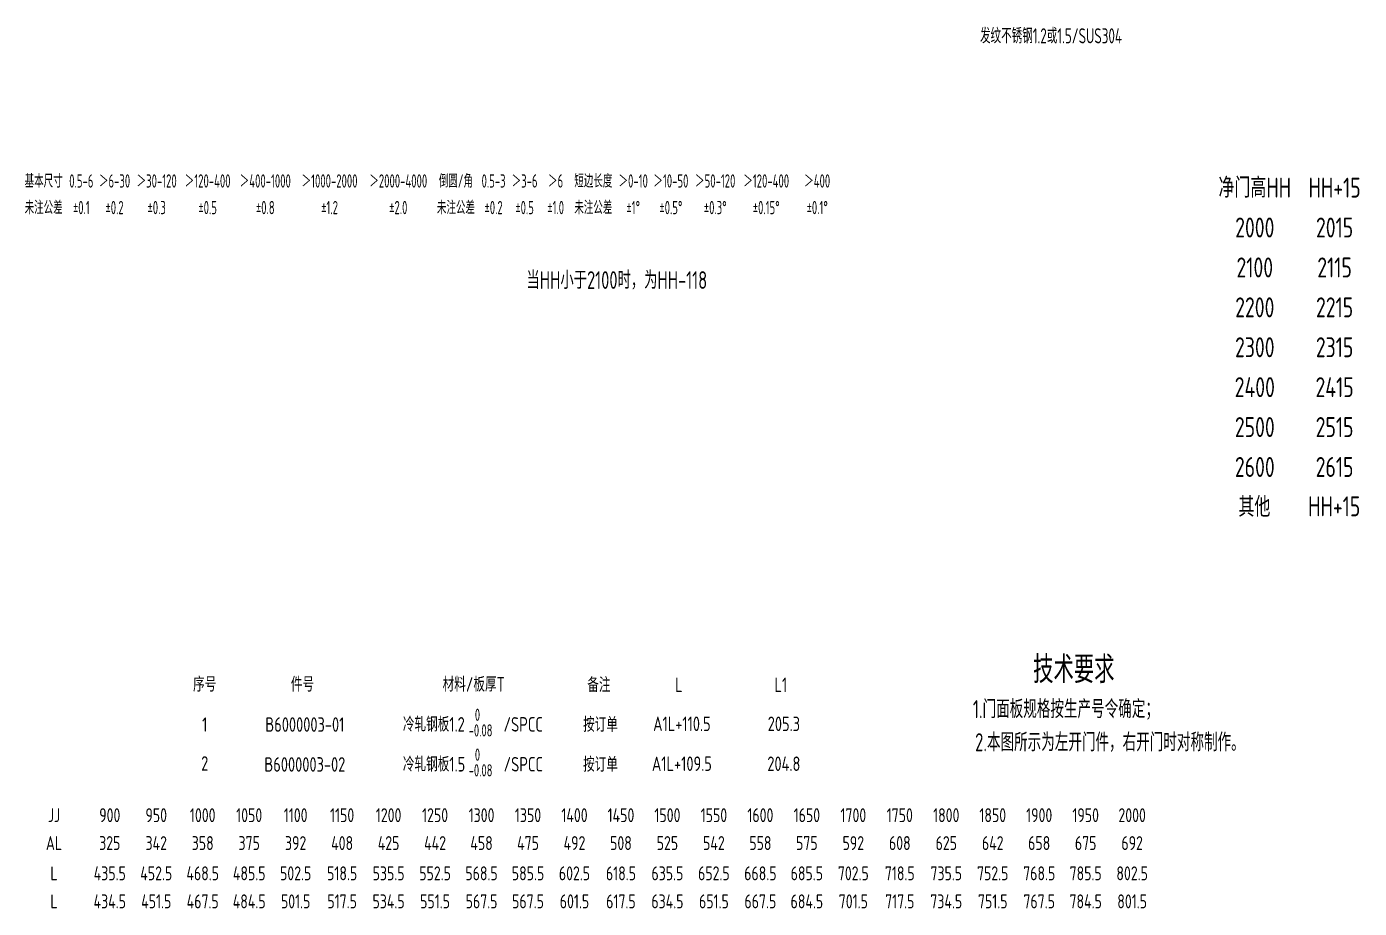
# Model space of a CAD drawing. Header units: inches. Extents: x 14216 to 120088, y -29410 to 23559.
# Drawn here: x 94644.3 to 94944.9, y 19850.8 to 20049.7 of the extents above; entities that cross this region are included whole.
import ezdxf
from ezdxf.enums import TextEntityAlignment as Align

# ---------------------------------------------------------------- set-up
doc = ezdxf.new("R2010")
doc.units = ezdxf.units.IN
doc.header["$LTSCALE"] = 0.3
doc.header["$MEASUREMENT"] = 0
for name, color, linetype in [('2', 2, 'Continuous'), ('2细实线', 2, 'Continuous'), ('7', 4, 'Continuous')]:
    doc.layers.add(name, color=color, linetype=linetype)
doc.styles.add('HZ', font='isocp2.shx', dxfattribs={"width": 0.7, "bigfont": 'hztxt.shx'})

msp = doc.modelspace()

# ---------------------------------------------------------------- texts
at = {"layer": '2', "color": 6, "style": 'HZ'}
for s, height, width, p in [('发纹不锈钢1.2或1.5/SUS304', 3.4, 0.7, (94859.332, 20045.918)), ('当HH小于2100时，为HH-118', 4, 0.75, (94757.009, 19990.542))]:
    msp.add_text(s, height=height, dxfattribs=dict(at, width=width)).set_placement(p)
at = {"layer": '2', "style": 'HZ', "width": 0.75}
for s, p in [('1.门面板规格按生产号令确定；', (94857.717, 19893.742)), ('2.本图所示为左开门件，右开门时对称制作。', (94858.207, 19886.263))]:
    msp.add_text(s, height=4.08, dxfattribs=at).set_placement(p)
at = {"layer": '2细实线', "style": 'HZ'}
for s, height, width, p in [('基本尺寸', 3, 0.65, (94648.098, 20014.888)), ('0.5-6', 3, 0.65, (94656.598, 20014.888)), ('＞6-30', 3, 0.65, (94664.098, 20014.888)), ('＞30-120', 3, 0.65, (94673.598, 20014.888)), ('＞120-400', 3, 0.65, (94685.098, 20014.888)), ('＞400-1000', 3, 0.65, (94698.098, 20014.888)), ('＞1000-2000', 3, 0.65, (94712.598, 20014.888)), ('＞2000-4000', 3, 0.65, (94728.098, 20014.888)), ('倒圆/角', 3, 0.65, (94741.098, 20014.888)), ('0.5-3', 3, 0.65, (94749.598, 20014.888)), ('＞3-6', 3, 0.65, (94756.598, 20014.888)), ('＞6', 3, 0.65, (94763.598, 20014.888)), ('短边长度', 3, 0.65, (94772.098, 20014.888)), ('＞0-10', 3, 0.65, (94781.098, 20014.888)), ('＞10-50', 3, 0.65, (94789.598, 20014.888)), ('＞50-120', 3, 0.65, (94799.598, 20014.888)), ('＞120-400', 3, 0.65, (94811.098, 20014.888)), ('＞400', 3, 0.65, (94822.598, 20014.888)), ('净门高HH', 4.5, 0.8, (94921.313, 20013.388)), ('HH+15', 4.5, 0.8, (94939.313, 20013.388)), ('未注公差', 3, 0.65, (94648.098, 20008.888)), ('%%p0.1', 3, 0.65, (94656.598, 20008.888)), ('%%p0.2', 3, 0.65, (94664.098, 20008.888)), ('%%p0.3', 3, 0.65, (94673.598, 20008.888)), ('%%p0.5', 3, 0.65, (94685.098, 20008.888)), ('%%p0.8', 3, 0.65, (94698.098, 20008.888)), ('%%p1.2', 3, 0.65, (94712.598, 20008.888)), ('%%p2.0', 3, 0.65, (94728.098, 20008.888)), ('未注公差', 3, 0.65, (94741.098, 20008.888)), ('%%p0.2', 3, 0.65, (94749.598, 20008.888)), ('%%p0.5', 3, 0.65, (94756.598, 20008.888)), ('%%p1.0', 3, 0.65, (94763.598, 20008.888)), ('未注公差', 3, 0.65, (94772.098, 20008.888)), ('%%p1%%d', 3, 0.65, (94781.098, 20008.888)), ('%%p0.5%%d', 3, 0.65, (94789.598, 20008.888)), ('%%p0.3%%d', 3, 0.65, (94799.598, 20008.888)), ('%%p0.15%%d', 3, 0.65, (94811.098, 20008.888)), ('%%p0.1%%d', 3, 0.65, (94822.598, 20008.888)), ('2000', 4.5, 0.8, (94921.313, 20004.388)), ('2015', 4.5, 0.8, (94939.313, 20004.388)), ('2100', 4.5, 0.8, (94921.313, 19995.388)), ('2115', 4.5, 0.8, (94939.313, 19995.388)), ('2200', 4.5, 0.8, (94921.313, 19986.388)), ('2215', 4.5, 0.8, (94939.313, 19986.388)), ('2300', 4.5, 0.8, (94921.313, 19977.388)), ('2315', 4.5, 0.8, (94939.313, 19977.388)), ('2400', 4.5, 0.8, (94921.313, 19968.388)), ('2415', 4.5, 0.8, (94939.313, 19968.388)), ('2500', 4.5, 0.8, (94921.313, 19959.388)), ('2515', 4.5, 0.8, (94939.313, 19959.388)), ('2600', 4.5, 0.8, (94921.313, 19950.388)), ('2615', 4.5, 0.8, (94939.313, 19950.388)), ('其他', 4.5, 0.8, (94921.224, 19941.39)), ('HH+15', 4.5, 0.8, (94939.224, 19941.514)), ('序号', 3.276, 0.8, (94684.432, 19901.361)), ('件号', 3.276, 0.8, (94706.479, 19901.361)), ('材料/板厚T', 3.276, 0.8, (94745.117, 19901.361)), ('备注', 3.276, 0.8, (94773.356, 19901.245)), ('L', 3.276, 0.8, (94791.391, 19901.245)), ('L1', 3.276, 0.8, (94814.391, 19901.245)), ('1', 3.276, 0.8, (94684.432, 19892.296)), ('B6000003-01', 3.276, 0.8, (94707.019, 19892.296)), ('2', 3.276, 0.8, (94684.432, 19883.516)), ('B6000003-02', 3.276, 0.8, (94707.019, 19883.296)), ('JJ', 3.145, 0.8, (94650.436, 19871.854)), ('900', 3.145, 0.8, (94663.016, 19871.854)), ('950', 3.145, 0.8, (94673.499, 19871.854)), ('1000', 3.145, 0.8, (94683.982, 19871.854)), ('1050', 3.145, 0.8, (94694.466, 19871.854)), ('1100', 3.145, 0.8, (94704.949, 19871.854)), ('1150', 3.145, 0.8, (94715.432, 19871.854)), ('1200', 3.145, 0.8, (94725.915, 19871.854)), ('1250', 3.145, 0.8, (94736.398, 19871.854)), ('1300', 3.145, 0.8, (94746.882, 19871.854)), ('1350', 3.145, 0.8, (94757.365, 19871.854)), ('1400', 3.145, 0.8, (94767.848, 19871.854)), ('1450', 3.145, 0.8, (94778.331, 19871.854)), ('1500', 3.145, 0.8, (94788.814, 19871.854)), ('1550', 3.145, 0.8, (94799.298, 19871.854)), ('1600', 3.145, 0.8, (94809.781, 19871.854)), ('1650', 3.145, 0.8, (94820.264, 19871.854)), ('1700', 3.145, 0.8, (94830.747, 19871.854)), ('1750', 3.145, 0.8, (94841.23, 19871.854)), ('1800', 3.145, 0.8, (94851.714, 19871.854)), ('1850', 3.145, 0.8, (94862.197, 19871.854)), ('1900', 3.145, 0.8, (94872.68, 19871.854)), ('1950', 3.145, 0.8, (94883.163, 19871.854)), ('2000', 3.145, 0.8, (94893.646, 19871.854)), ('AL', 3.145, 0.8, (94650.436, 19865.564)), ('325', 3.145, 0.8, (94663.016, 19865.564)), ('342', 3.145, 0.8, (94673.499, 19865.564)), ('358', 3.145, 0.8, (94683.982, 19865.564)), ('375', 3.145, 0.8, (94694.466, 19865.564)), ('392', 3.145, 0.8, (94704.949, 19865.564)), ('408', 3.145, 0.8, (94715.432, 19865.564)), ('425', 3.145, 0.8, (94725.915, 19865.564)), ('442', 3.145, 0.8, (94736.398, 19865.564)), ('458', 3.145, 0.8, (94746.882, 19865.564)), ('475', 3.145, 0.8, (94757.365, 19865.564)), ('492', 3.145, 0.8, (94767.848, 19865.564)), ('508', 3.145, 0.8, (94778.331, 19865.564)), ('525', 3.145, 0.8, (94788.814, 19865.564)), ('542', 3.145, 0.8, (94799.298, 19865.564)), ('558', 3.145, 0.8, (94809.781, 19865.564)), ('575', 3.145, 0.8, (94820.264, 19865.564)), ('592', 3.145, 0.8, (94830.747, 19865.564)), ('608', 3.145, 0.8, (94841.23, 19865.564)), ('625', 3.145, 0.8, (94851.714, 19865.564)), ('642', 3.145, 0.8, (94862.197, 19865.564)), ('658', 3.145, 0.8, (94872.68, 19865.564)), ('675', 3.145, 0.8, (94883.163, 19865.564)), ('692', 3.145, 0.8, (94893.646, 19865.564)), ('L', 3.145, 0.8, (94650.436, 19858.739)), ('435.5', 3.145, 0.8, (94663.016, 19858.739)), ('452.5', 3.145, 0.8, (94673.499, 19858.739)), ('468.5', 3.145, 0.8, (94683.982, 19858.739)), ('485.5', 3.145, 0.8, (94694.466, 19858.739)), ('502.5', 3.145, 0.8, (94704.949, 19858.739)), ('518.5', 3.145, 0.8, (94715.432, 19858.739)), ('535.5', 3.145, 0.8, (94725.915, 19858.739)), ('552.5', 3.145, 0.8, (94736.398, 19858.739)), ('568.5', 3.145, 0.8, (94746.882, 19858.739)), ('585.5', 3.145, 0.8, (94757.365, 19858.739)), ('602.5', 3.145, 0.8, (94767.848, 19858.739)), ('618.5', 3.145, 0.8, (94778.331, 19858.739)), ('635.5', 3.145, 0.8, (94788.814, 19858.739)), ('652.5', 3.145, 0.8, (94799.298, 19858.739)), ('668.5', 3.145, 0.8, (94809.781, 19858.739)), ('685.5', 3.145, 0.8, (94820.264, 19858.739)), ('702.5', 3.145, 0.8, (94830.747, 19858.739)), ('718.5', 3.145, 0.8, (94841.23, 19858.739)), ('735.5', 3.145, 0.8, (94851.714, 19858.739)), ('752.5', 3.145, 0.8, (94862.197, 19858.739)), ('768.5', 3.145, 0.8, (94872.68, 19858.739)), ('785.5', 3.145, 0.8, (94883.163, 19858.739)), ('802.5', 3.145, 0.8, (94893.646, 19858.739)), ('L', 3.145, 0.8, (94650.436, 19852.419)), ('434.5', 3.145, 0.8, (94663.016, 19852.419)), ('451.5', 3.145, 0.8, (94673.499, 19852.419)), ('467.5', 3.145, 0.8, (94683.982, 19852.419)), ('484.5', 3.145, 0.8, (94694.466, 19852.419)), ('501.5', 3.145, 0.8, (94704.949, 19852.419)), ('517.5', 3.145, 0.8, (94715.432, 19852.419)), ('534.5', 3.145, 0.8, (94725.915, 19852.419)), ('551.5', 3.145, 0.8, (94736.398, 19852.419)), ('567.5', 3.145, 0.8, (94746.882, 19852.419)), ('567.5', 3.145, 0.8, (94757.365, 19852.419)), ('601.5', 3.145, 0.8, (94767.848, 19852.419)), ('617.5', 3.145, 0.8, (94778.331, 19852.419)), ('634.5', 3.145, 0.8, (94788.814, 19852.419)), ('651.5', 3.145, 0.8, (94799.298, 19852.419)), ('667.5', 3.145, 0.8, (94809.781, 19852.419)), ('684.5', 3.145, 0.8, (94820.264, 19852.419)), ('701.5', 3.145, 0.8, (94830.747, 19852.419)), ('717.5', 3.145, 0.8, (94841.23, 19852.419)), ('734.5', 3.145, 0.8, (94851.714, 19852.419)), ('751.5', 3.145, 0.8, (94862.197, 19852.419)), ('767.5', 3.145, 0.8, (94872.68, 19852.419)), ('784.5', 3.145, 0.8, (94883.163, 19852.419)), ('801.5', 3.145, 0.8, (94893.646, 19852.419))]:
    msp.add_text(s, height=height, dxfattribs=dict(at, width=width)).set_placement(p, align=Align.MIDDLE_CENTER)
for s, height, width, p in [('冷轧钢板1.2', 3.276, 0.8, (94729.133, 19890.703)), (' 0', 2.7518, 0.7, (94744.268, 19893.128)), ('/SPCC', 3.276, 0.8, (94751.835, 19890.703)), ('-0.08', 2.7518, 0.7, (94743.979, 19889.595)), ('冷轧钢板1.5', 3.276, 0.8, (94729.133, 19881.703)), (' 0', 2.7518, 0.7, (94744.268, 19884.128)), ('/SPCC', 3.276, 0.8, (94751.852, 19881.703)), ('-0.08', 2.7518, 0.7, (94743.979, 19880.595))]:
    msp.add_text(s, height=height, dxfattribs=dict(at, width=width)).set_placement(p)
at = {"layer": '2细实线', "style": 'HZ', "width": 0.8}
for s, p in [('按订单', (94773.707, 19892.461)), ('A1L+110.5', (94792.077, 19892.461)), ('205.3', (94815.077, 19892.461)), ('按订单', (94773.707, 19883.461)), ('A1L+109.5', (94792.077, 19883.461)), ('204.8', (94815.077, 19883.461))]:
    msp.add_text(s, height=3.276, dxfattribs=at).set_placement(p, align=Align.MIDDLE)
at = {"layer": '7', "style": 'HZ', "width": 0.75}
msp.add_text('技术要求', height=6.12, dxfattribs=at).set_placement((94871.309, 19901.641))

doc.saveas('drawing.dxf')
